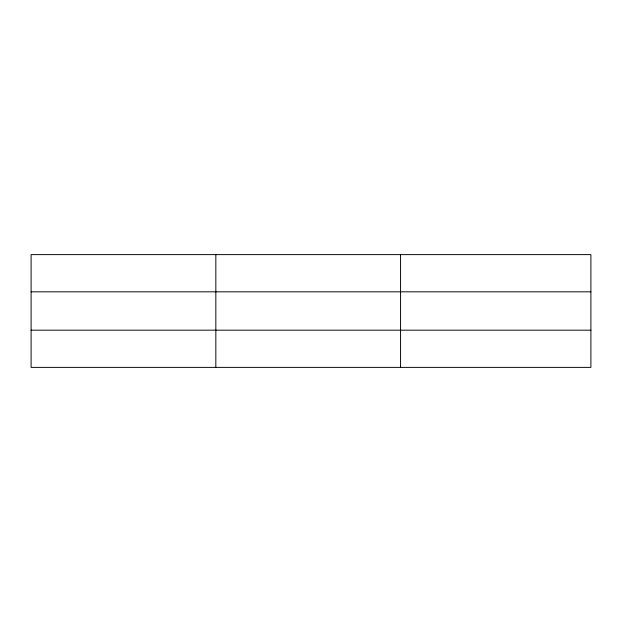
<?xml version="1.0" encoding="UTF-8"?>
<svg xmlns="http://www.w3.org/2000/svg" width="622" height="622" viewBox="0 0 622 622"><rect width="100%" height="100%" fill="white"/><g stroke="black" fill="none" stroke-linecap="round" stroke-linejoin="round"><path stroke-width="0.93" d="M215.834 367.384L215.834 254.616M400.568 367.384L400.568 254.616M590.9 330.173L590.9 367.384L31.1 367.384L31.1 254.616L590.9 254.616L590.9 330.173L31.1 330.173M31.1 291.827L590.9 291.827"/></g></svg>
